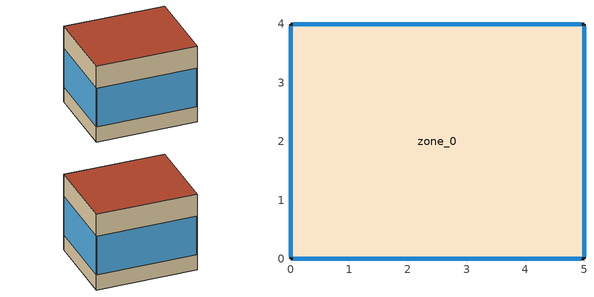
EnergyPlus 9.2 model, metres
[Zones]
zone_0
 floor ground (Interior Floor): 5,0 0,0 0,4 5,4 z0
 wall outside (Exterior Wall): 0,0 5,0 5,4 0,4 0,0 z0:4
 window (Exterior Window): 0.05,0 4.95,0 / 5,0.04 5,3.96 / 4.95,4 0.05,4 / 0,3.96 0,0.04 z0.8:2.84
 roof outside (Exterior Roof): 0,4 0,0 5,0 5,4 z4
[Building]
Building 1: North Axis {deg}=345; Terrain=City; Solar Distribution=FullInteriorAndExteriorWithReflections; Maximum Number of Warmup Days=25; Minimum Number of Warmup Days=6
[Site:Location]
Denver-Stapleton	USA: Latitude {deg}=39.76; Longitude {deg}=-104.86; Time Zone {hr}=-7; Elevation {m}=1611
[SizingPeriod:DesignDay] Day of Month=21; Dry-Bulb Temperature Range Modifier Type=DefaultMultipliers; Barometric Pressure {Pa}=83566; Rain Indicator=No; Snow Indicator=No; Daylight Saving Time Indicator=No; Solar Model Indicator=ASHRAEClearSky
Name | Month | Day Type | Maximum Dry-Bulb Temperature {C} | Daily Dry-Bulb Temperature Range {deltaC} | Humidity Condition Type | Wetbulb or DewPoint at Maximum Dry-Bulb {C} | Wind Speed {m/s} | Wind Direction {deg} | Sky Clearness | Enthalpy at Maximum Dry-Bulb {J/kg}
Ann Clg .4% Condns DB=>MWB | 7 | SummerDesignDay | 33.3 | 14.29 | Wetbulb | 13.021 | 5.1 | 167 | 1.2
Ann Clg .4% Condns DP=>MDB | 7 | SummerDesignDay | 19 | 14.29 | Dewpoint | 15.6 | 5.1 | 167 | 1.2
Ann Clg .4% Condns Enth=>MDB | 7 | SummerDesignDay | 21.7 | 14.29 | Enthalpy |  | 5.1 | 167 | 1.2 | 56344
Ann Clg .4% Condns WB=>MDB | 7 | SummerDesignDay | 21.7 | 14.29 | Wetbulb | 17.816 | 5.1 | 167 | 1.2
Ann Htg 99.6% Condns DB | 1 | WinterDesignDay | -20 | 0 | Wetbulb | -20 | 4.1 | 157 | 0
Ann Htg Wind 99.6% Condns WS=>MCDB | 1 | WinterDesignDay | -1.7 | 0 | Wetbulb | -1.7 | 11.6 | 157 | 0
Ann Hum_n 99.6% Condns DP=>MCDB | 1 | WinterDesignDay | -18.9 | 0 | Dewpoint | -25.6 | 4.1 | 157 | 0
[Material] Thermal Absorptance=0.9; Visible Absorptance=0.7
Name | Roughness | Thickness {m} | Conductivity {W/m-K} | Density {kg/m3} | Specific Heat {J/kg-K} | Solar Absorptance
F16 Acoustic tile | MediumSmooth | 0.0191 | 0.06 | 368 | 590 | 0.3
G01a 19mm gypsum board | MediumSmooth | 0.019 | 0.16 | 800 | 1090 | 0.4
I02 50mm insulation board | MediumRough | 0.0508 | 0.03 | 43 | 1210 | 0.7
M01 100mm brick | MediumRough | 0.1016 | 0.89 | 1920 | 790 | 0.7
M11 100mm lightweight concrete | MediumRough | 0.1016 | 0.53 | 1280 | 840 | 0.5
M15 200mm heavyweight concrete | MediumRough | 0.2032 | 1.95 | 2240 | 900 | 0.7
[Material:AirGap]
Name | Thermal Resistance {m2-K/W}
Material Air Gap 1 | 0.18
Material Air Gap 2 | 0.15
[WindowMaterial:Gas]
Air 13mm: Gas Type=Air; Thickness {m}=0.0127
[WindowMaterial:Glazing]
Clear 3mm: Optical Data Type=SpectralAverage; Thickness {m}=0.003; Solar Transmittance at Normal Incidence=0.837; Front Side Solar Reflectance at Normal Incidence=0.075; Back Side Solar Reflectance at Normal Incidence=0; Visible Transmittance at Normal Incidence=0.898; Front Side Visible Reflectance at Normal Incidence=0.081; Back Side Visible Reflectance at Normal Incidence=0; Infrared Transmittance at Normal Incidence=0; Front Side Infrared Hemispherical Emissivity=0.84; Back Side Infrared Hemispherical Emissivity=0.84; Conductivity {W/m-K}=0.9; Dirt Correction Factor for Solar and Visible Transmittance=1
[Construction]
Exterior Roof: M11 100mm lightweight concrete, Material Air Gap 1, F16 Acoustic tile
Exterior Wall: M01 100mm brick, M15 200mm heavyweight concrete, I02 50mm insulation board, Material Air Gap 2, G01a 19mm gypsum board
Exterior Window: Clear 3mm, Air 13mm, Clear 3mm
Interior Floor: F16 Acoustic tile, Material Air Gap 1, M11 100mm lightweight concrete
[Zone]
zone_0
[ZoneControl:Thermostat]
zone_0 Thermostat: Zone or ZoneList=zone_0; Control Type Schedule=zone_0 Thermostat Schedule; Control 1=dualSetPtThermostatzone_0
[ThermostatSetpoint:DualSetpoint]
dualSetPtThermostatzone_0: Heating Setpoint Temperature Schedule=Medium Office HtgSetp; Cooling Setpoint Temperature Schedule=Medium Office ClgSetp
[ZoneHVAC:IdealLoadsAirSystem]
zone_0 IDEAL LOADS AIR SYSTEM: Cooling Limit=LimitFlowRate; Maximum Cooling Air Flow Rate {m3/s}=Autosize; Dehumidification Control Type=None; Humidification Control Type=None; Design Specification Outdoor Air Object=zone_0_DSOA; Outdoor Air Economizer Type=DifferentialDryBulb
[DesignSpecification:OutdoorAir]
zone_0_DSOA: Outdoor Air Method=Sum; Outdoor Air Flow per Person {m3/s-person}=0.0023595; Outdoor Air Flow per Zone Floor Area {m3/s-m2}=0.000304801; Outdoor Air Flow per Zone {m3/s}=0; Outdoor Air Flow Air Changes per Hour {1/hr}=0
[Zone equipment]
zone_0: zone_0 IDEAL LOADS AIR SYSTEM
[Sizing:Zone]
zone_0: Zone Cooling Design Supply Air Temperature Input Method=SupplyAirTemperature; Zone Cooling Design Supply Air Temperature {C}=14; Zone Cooling Design Supply Air Temperature Difference {deltaC}=11.11; Zone Heating Design Supply Air Temperature Input Method=SupplyAirTemperature; Zone Heating Design Supply Air Temperature {C}=40; Zone Heating Design Supply Air Temperature Difference {deltaC}=11.11; Zone Cooling Design Supply Air Humidity Ratio {kgWater/kgDryAir}=0.0085; Zone Heating Design Supply Air Humidity Ratio {kgWater/kgDryAir}=0.008; Design Specification Outdoor Air Object=zone_0_DSOA; Cooling Design Air Flow Method=DesignDay; Cooling Design Air Flow Rate {m3/s}=0; Cooling Minimum Air Flow per Zone Floor Area {m3/s-m2}=0.000762; Cooling Minimum Air Flow {m3/s}=0; Cooling Minimum Air Flow Fraction=0; Heating Design Air Flow Method=DesignDay; Heating Design Air Flow Rate {m3/s}=0; Heating Maximum Air Flow per Zone Floor Area {m3/s-m2}=0.002032; Heating Maximum Air Flow {m3/s}=0.141576; Heating Maximum Air Flow Fraction=0.3; Design Specification Zone Air Distribution Object=zone_0 Design Spec Zone Air Dist; Account for Dedicated Outdoor Air System=No
[DesignSpecification:ZoneAirDistribution]
zone_0 Design Spec Zone Air Dist: Zone Air Distribution Effectiveness in Cooling Mode=1; Zone Air Distribution Effectiveness in Heating Mode=1
[Schedule:Compact]
zone_0 Thermostat Schedule: Through: 12/31, For: AllDays, Until: 24:00, 4
[Schedule:Year]
Medium Office HtgSetp: Schedule:Week:Daily {ecb93216-4e3a-48b3-b436-2bda810a97af}, 1, 1, 1, 3, Schedule:Week:Daily {7658c4fb-bb29-427e-bf3f-5def4335bcf1}, 1, 4, 12, 31
Medium Office ClgSetp: Schedule:Week:Daily {8e0b014c-04b7-4e6c-a258-14b421fd36f8}, 1, 1, 1, 3, Schedule:Week:Daily {edd3bcc3-8268-4813-9843-1db4b5a04d2a}, 1, 4, 12, 31
[Schedule:Week:Daily]
Schedule:Week:Daily {ecb93216-4e3a-48b3-b436-2bda810a97af}: Medium Office HtgSetp Default Schedule, Medium Office HtgSetp Default Schedule, Medium Office HtgSetp Default Schedule, Medium Office HtgSetp Default Schedule, Medium Office HtgSetp Default Schedule, Medium Office HtgSetp Default Schedule, Medium Office HtgSetp Rule 2 Day Schedule, Medium Office HtgSetp Default Schedule, Medium Office HtgSetp Summer Design Day, Medium Office HtgSetp Winter Design Day, Medium Office HtgSetp Default Schedule, Medium Office HtgSetp Default Schedule
Schedule:Week:Daily {7658c4fb-bb29-427e-bf3f-5def4335bcf1}: Medium Office HtgSetp Rule 1 Day Schedule, Medium Office HtgSetp Default Schedule, Medium Office HtgSetp Default Schedule, Medium Office HtgSetp Default Schedule, Medium Office HtgSetp Default Schedule, Medium Office HtgSetp Default Schedule, Medium Office HtgSetp Rule 2 Day Schedule, Medium Office HtgSetp Default Schedule, Medium Office HtgSetp Summer Design Day, Medium Office HtgSetp Winter Design Day, Medium Office HtgSetp Default Schedule, Medium Office HtgSetp Default Schedule
Schedule:Week:Daily {8e0b014c-04b7-4e6c-a258-14b421fd36f8}: Medium Office ClgSetp Default Schedule, Medium Office ClgSetp Default Schedule, Medium Office ClgSetp Default Schedule, Medium Office ClgSetp Default Schedule, Medium Office ClgSetp Default Schedule, Medium Office ClgSetp Default Schedule, Medium Office ClgSetp Rule 2 Day Schedule, Medium Office ClgSetp Default Schedule, Medium Office ClgSetp Summer Design Day, Medium Office ClgSetp Winter Design Day, Medium Office ClgSetp Default Schedule, Medium Office ClgSetp Default Schedule
Schedule:Week:Daily {edd3bcc3-8268-4813-9843-1db4b5a04d2a}: Medium Office ClgSetp Rule 1 Day Schedule, Medium Office ClgSetp Default Schedule, Medium Office ClgSetp Default Schedule, Medium Office ClgSetp Default Schedule, Medium Office ClgSetp Default Schedule, Medium Office ClgSetp Default Schedule, Medium Office ClgSetp Rule 2 Day Schedule, Medium Office ClgSetp Default Schedule, Medium Office ClgSetp Summer Design Day, Medium Office ClgSetp Winter Design Day, Medium Office ClgSetp Default Schedule, Medium Office ClgSetp Default Schedule
[Schedule:Day:Interval]
Medium Office HtgSetp Default Schedule: No, 06:00, 15.6, 22:00, 21, 24:00, 15.6
Medium Office HtgSetp Rule 2 Day Schedule: No, 06:00, 15.6, 18:00, 21, 24:00, 15.6
Medium Office HtgSetp Summer Design Day; Medium Office HtgSetp Rule 1 Day Schedule: No, 24:00, 15.6
Medium Office HtgSetp Winter Design Day: No, 24:00, 21
Medium Office ClgSetp Default Schedule; Medium Office ClgSetp Summer Design Day: No, 06:00, 26.7, 22:00, 24, 24:00, 26.7
Medium Office ClgSetp Rule 2 Day Schedule: No, 06:00, 26.7, 18:00, 24, 24:00, 26.7
Medium Office ClgSetp Winter Design Day; Medium Office ClgSetp Rule 1 Day Schedule: No, 24:00, 26.7
